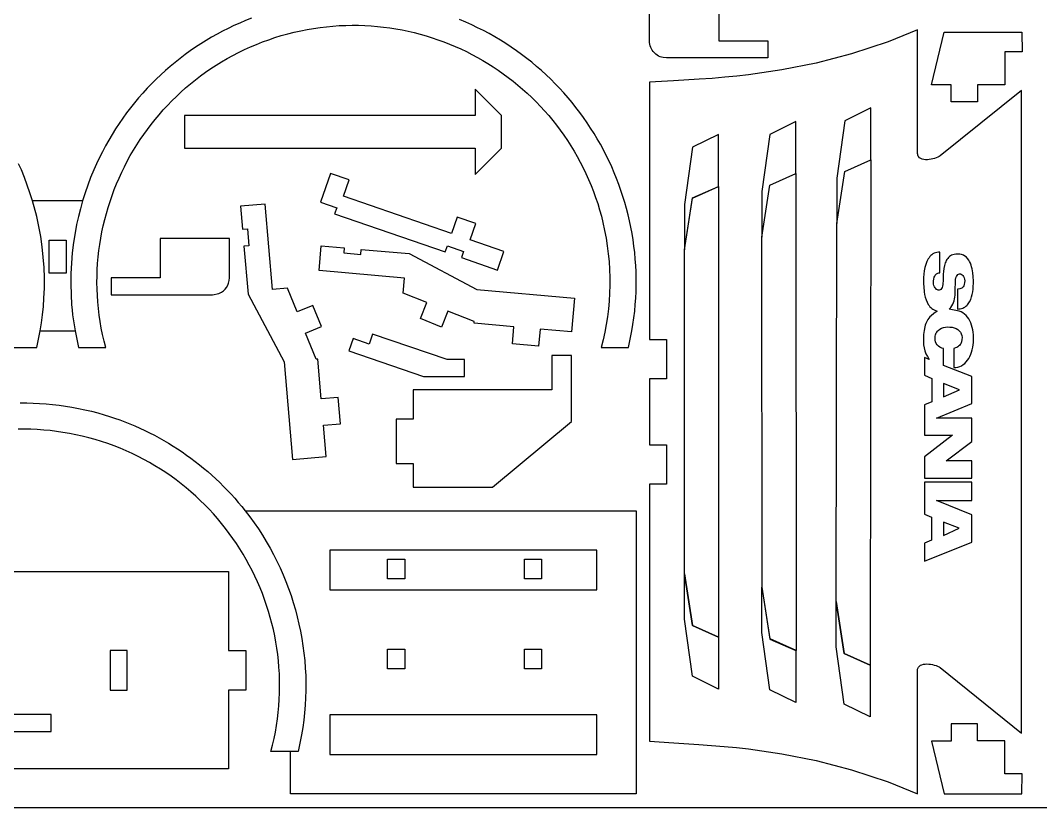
# Model space of a CAD drawing. Extents: x 169 to 749, y 15 to 895.
# Drawn here: x 302.8 to 458, y 15 to 134.7 of the extents above; entities that cross this region are included whole.
import ezdxf

# ---------------------------------------------------------------- set-up
doc = ezdxf.new("R2010")
doc.units = 0
doc.layers.get('0').update_dxf_attribs({"linetype": 'CONTINUOUS'})

msp = doc.modelspace()

# ---------------------------------------------------------------- linework, layer by layer
at = {"color": 4}
for p, q in [((398.452072, 131.58707), (398.452072, 137.55547)), ((409.008272, 137.55547), (409.008272, 131.58367)), ((337.911242, 135.037865), (337.020909, 134.681078)), ((334.401023, 133.494131), (333.545923, 133.060162)), ((335.265453, 133.909049), (334.401023, 133.494131)), ((336.138864, 134.304752), (335.265453, 133.909049)), ((337.020909, 134.681078), (336.138864, 134.304752)), ((346.408486, 133.320214), (347.388273, 133.487762)), ((347.388273, 133.487762), (348.36716, 133.62971)), ((348.36716, 133.62971), (349.344776, 133.746286)), ((349.344776, 133.746286), (350.320748, 133.837719)), ((350.320748, 133.837719), (351.294706, 133.904238)), ((351.294706, 133.904238), (352.266278, 133.946072)), ((352.266278, 133.946072), (353.23509, 133.963449)), ((353.23509, 133.963449), (354.200772, 133.956599)), ((354.200772, 133.956599), (355.162952, 133.925751)), ((355.162952, 133.925751), (356.121258, 133.871132)), ((356.121258, 133.871132), (357.075317, 133.792973)), ((357.075317, 133.792973), (358.024759, 133.691502)), ((358.024759, 133.691502), (358.969211, 133.566948)), ((358.969211, 133.566948), (359.908301, 133.419539)), ((370.515341, 134.427939), (369.591505, 134.814444)), ((371.426557, 134.021473), (370.515341, 134.427939)), ((372.324953, 133.595372), (371.426557, 134.021473)), ((373.210328, 133.149964), (372.324953, 133.595372)), ((331.865101, 132.135718), (331.040073, 131.645569)), ((332.7005, 132.607303), (331.865101, 132.135718)), ((333.545923, 133.060162), (332.7005, 132.607303)), ((340.549402, 131.767647), (341.504911, 132.087891)), ((341.504911, 132.087891), (342.47329, 132.384862)), ((342.47329, 132.384862), (343.4543, 132.658163)), ((343.4543, 132.658163), (344.447703, 132.907399)), ((344.447703, 132.907399), (345.428172, 133.126835)), ((345.428172, 133.126835), (346.408486, 133.320214)), ((359.908301, 133.419539), (360.841658, 133.249506)), ((360.841658, 133.249506), (361.76891, 133.057076)), ((361.76891, 133.057076), (362.689684, 132.842478)), ((362.689684, 132.842478), (363.60361, 132.605942)), ((363.60361, 132.605942), (364.510315, 132.347695)), ((364.510315, 132.347695), (365.409426, 132.067968)), ((365.409426, 132.067968), (366.300574, 131.766989)), ((374.082478, 132.685575), (373.210328, 133.149964)), ((374.941204, 132.202533), (374.082478, 132.685575)), ((375.786303, 131.701165), (374.941204, 132.202533)), ((439.238673, 133.24785), (434.746873, 131.46035)), ((439.238673, 114.44375), (439.238673, 133.24785)), ((441.374336, 124.913156), (443.304736, 132.912056)), ((443.304736, 132.912056), (455.116036, 132.911956)), ((455.116036, 132.911956), (455.130036, 129.912056)), ((329.422522, 130.610228), (328.630694, 130.065361)), ((330.225765, 131.137018), (329.422522, 130.610228)), ((331.040073, 131.645569), (330.225765, 131.137018)), ((336.860807, 130.261872), (337.762464, 130.671243)), ((337.762464, 130.671243), (338.67794, 131.058926)), ((338.67794, 131.058926), (339.606998, 131.424527)), ((339.606998, 131.424527), (340.549402, 131.767647)), ((366.300574, 131.766989), (367.183385, 131.444987)), ((367.183385, 131.444987), (368.057488, 131.10219)), ((368.057488, 131.10219), (368.92251, 130.738828)), ((368.92251, 130.738828), (369.778081, 130.355129)), ((369.778081, 130.355129), (370.623828, 129.951323)), ((376.617575, 131.181798), (375.786303, 131.701165)), ((377.434817, 130.644759), (376.617575, 131.181798)), ((378.237828, 130.090377), (377.434817, 130.644759)), ((398.47702, 131.322452), (398.452072, 131.58707)), ((398.517802, 131.0689), (398.47702, 131.322452)), ((398.576534, 130.825855), (398.517802, 131.0689)), ((398.655335, 130.592758), (398.576534, 130.825855)), ((398.756321, 130.36905), (398.655335, 130.592758)), ((398.881611, 130.154172), (398.756321, 130.36905)), ((409.008272, 131.58367), (416.450672, 131.58367)), ((416.450672, 131.58367), (416.450672, 128.98727)), ((434.746873, 131.46035), (429.189273, 129.61915)), ((327.082669, 128.92205), (326.327167, 128.323929)), ((327.850627, 129.502581), (327.082669, 128.92205)), ((328.630694, 130.065361), (327.850627, 129.502581)), ((333.397141, 128.415448), (334.241138, 128.907602)), ((334.241138, 128.907602), (335.099907, 129.379655)), ((335.099907, 129.379655), (335.973209, 129.83121)), ((335.973209, 129.83121), (336.860807, 130.261872)), ((370.623828, 129.951323), (371.459379, 129.527638)), ((371.459379, 129.527638), (372.284363, 129.084303)), ((372.284363, 129.084303), (373.098407, 128.621547)), ((379.026406, 129.518976), (378.237828, 130.090377)), ((379.800351, 128.930886), (379.026406, 129.518976)), ((380.559461, 128.326433), (379.800351, 128.930886)), ((399.033322, 129.947565), (398.881611, 130.154172)), ((399.213572, 129.74867), (399.033322, 129.947565)), ((399.432905, 129.549463), (399.213572, 129.74867)), ((399.648027, 129.392833), (399.432905, 129.549463)), ((399.862537, 129.272352), (399.648027, 129.392833)), ((400.080035, 129.181595), (399.862537, 129.272352)), ((400.304118, 129.114135), (400.080035, 129.181595)), ((400.538386, 129.063545), (400.304118, 129.114135)), ((401.051872, 128.98727), (400.538386, 129.063545)), ((416.450672, 128.98727), (401.051872, 128.98727)), ((429.189273, 129.61915), (423.824073, 128.21875)), ((455.130036, 129.912056), (452.514736, 129.899456)), ((452.514736, 129.899456), (452.538036, 124.897456)), ((325.584468, 127.708383), (324.854921, 127.075573)), ((326.327167, 128.323929), (325.584468, 127.708383)), ((330.956155, 126.822344), (331.754411, 127.372422)), ((331.754411, 127.372422), (332.568152, 127.903589)), ((332.568152, 127.903589), (333.397141, 128.415448)), ((373.098407, 128.621547), (373.90114, 128.139599)), ((373.90114, 128.139599), (374.69219, 127.638687)), ((374.69219, 127.638687), (375.471185, 127.119041)), ((381.303533, 127.705944), (380.559461, 128.326433)), ((382.032367, 127.069747), (381.303533, 127.705944)), ((423.824073, 128.21875), (418.610373, 127.18655)), ((323.436669, 125.758812), (322.748659, 125.075186)), ((324.138872, 126.425662), (323.436669, 125.758812)), ((324.854921, 127.075573), (324.138872, 126.425662)), ((329.407048, 125.667038), (330.173621, 126.25375)), ((330.173621, 126.25375), (330.956155, 126.822344)), ((375.471185, 127.119041), (376.237754, 126.58089)), ((376.237754, 126.58089), (376.991523, 126.024462)), ((376.991523, 126.024462), (377.732122, 125.449986)), ((382.745761, 126.418168), (382.032367, 127.069747)), ((383.443514, 125.751536), (382.745761, 126.418168)), ((384.125424, 125.070176), (383.443514, 125.751536)), ((406.043561, 125.744537), (402.134453, 125.49837)), ((408.002367, 125.88964), (406.043561, 125.744537)), ((409.92085, 126.053536), (408.002367, 125.88964)), ((411.766641, 126.239311), (409.92085, 126.053536)), ((413.507373, 126.45005), (411.766641, 126.239311)), ((418.610373, 127.18655), (413.507373, 126.45005)), ((322.07519, 124.374947), (321.416609, 123.658258)), ((322.748659, 125.075186), (322.07519, 124.374947)), ((327.20547, 123.802155), (327.922735, 124.440844)), ((327.922735, 124.440844), (328.656674, 125.062604)), ((328.656674, 125.062604), (329.407048, 125.667038)), ((375.959378, 120.262001), (371.959678, 124.261701)), ((371.959678, 124.261701), (371.959678, 120.262001)), ((377.732122, 125.449986), (378.459179, 124.857691)), ((378.459179, 124.857691), (379.172322, 124.247807)), ((379.172322, 124.247807), (379.871178, 123.620561)), ((384.79129, 124.374416), (384.125424, 125.070176)), ((385.44091, 123.664584), (384.79129, 124.374416)), ((398.452473, 125.29035), (398.452173, 86.19855)), ((402.134453, 125.49837), (398.452473, 125.29035)), ((444.374636, 124.910056), (441.374336, 124.913156)), ((444.370136, 122.309656), (444.374636, 124.910056)), ((448.373936, 124.901956), (448.369636, 122.301656)), ((452.538036, 124.897456), (448.373936, 124.901956)), ((320.773264, 122.925279), (320.145502, 122.176176)), ((321.416609, 123.658258), (320.773264, 122.925279)), ((325.821914, 122.475576), (326.505117, 123.146934)), ((326.505117, 123.146934), (327.20547, 123.802155)), ((379.871178, 123.620561), (380.555377, 122.976183)), ((380.555377, 122.976183), (381.224546, 122.314901)), ((386.074083, 122.941006), (385.44091, 123.664584)), ((386.690606, 122.20401), (386.074083, 122.941006)), ((455.069173, 124.05955), (442.682073, 114.09215)), ((455.068873, 26.33835), (455.069173, 124.05955)), ((319.53367, 121.411109), (318.938117, 120.630241)), ((320.145502, 122.176176), (319.53367, 121.411109)), ((323.87758, 120.36865), (324.507907, 121.086038)), ((324.507907, 121.086038), (325.156098, 121.788478)), ((325.156098, 121.788478), (325.821914, 122.475576)), ((381.224546, 122.314901), (381.878313, 121.636945)), ((381.878313, 121.636945), (382.516307, 120.942544)), ((387.29028, 121.453923), (386.690606, 122.20401)), ((387.872901, 120.691073), (387.29028, 121.453923)), ((448.369636, 122.301656), (444.370136, 122.309656)), ((318.359189, 119.833736), (317.797233, 119.021755)), ((318.938117, 120.630241), (318.359189, 119.833736)), ((322.671465, 118.890621), (323.265353, 119.636713)), ((323.265353, 119.636713), (323.87758, 120.36865)), ((371.959678, 120.262001), (327.763078, 120.262001)), ((327.763078, 120.262001), (327.763078, 115.262401)), ((375.959378, 115.262401), (375.959378, 120.262001)), ((382.516307, 120.942544), (383.138155, 120.231925)), ((383.138155, 120.231925), (383.743487, 119.505319)), ((383.743487, 119.505319), (384.331929, 118.762954)), ((388.43827, 119.915785), (387.872901, 120.691073)), ((388.986183, 119.128388), (388.43827, 119.915785)), ((317.252598, 118.194461), (316.72563, 117.352017)), ((317.797233, 119.021755), (317.252598, 118.194461)), ((321.539656, 117.357564), (322.096153, 118.130773)), ((322.096153, 118.130773), (322.671465, 118.890621)), ((384.331929, 118.762954), (384.903111, 118.005058)), ((384.903111, 118.005058), (385.456659, 117.231861)), ((389.516441, 118.329208), (388.986183, 119.128388)), ((390.02884, 117.518574), (389.516441, 118.329208)), ((316.216678, 116.494585), (315.726088, 115.622328)), ((316.72563, 117.352017), (316.216678, 116.494585)), ((320.484055, 115.772649), (321.002211, 116.57139)), ((321.002211, 116.57139), (321.539656, 117.357564)), ((385.456659, 117.231861), (385.992203, 116.443592)), ((385.992203, 116.443592), (386.509371, 115.64048)), ((390.523181, 116.696811), (390.02884, 117.518574)), ((390.99926, 115.864248), (390.523181, 116.696811)), ((315.726088, 115.622328), (315.254208, 114.735408)), ((319.506566, 114.139049), (319.985428, 114.961736)), ((319.985428, 114.961736), (320.484055, 115.772649)), ((327.763078, 115.262401), (371.959678, 115.262401)), ((371.959678, 115.262401), (371.959678, 111.262701)), ((371.959678, 111.262701), (375.959378, 115.262401)), ((386.509371, 115.64048), (387.00779, 114.822753)), ((387.00779, 114.822753), (387.48709, 113.99064)), ((391.456877, 115.021211), (390.99926, 115.864248)), ((391.895831, 114.168027), (391.456877, 115.021211)), ((314.801386, 113.833988), (314.367968, 112.918231)), ((315.254208, 114.735408), (314.801386, 113.833988)), ((318.60909, 112.459936), (319.047707, 113.304983)), ((319.047707, 113.304983), (319.506566, 114.139049)), ((387.48709, 113.99064), (387.946897, 113.14437)), ((392.315919, 113.305025), (391.895831, 114.168027)), ((392.716941, 112.43253), (392.315919, 113.305025)), ((428.171483, 111.735613), (432.128683, 113.499413)), ((432.128683, 113.499413), (432.018322, 36.707328)), ((439.262112, 114.313094), (439.238673, 114.44375)), ((439.298215, 114.194002), (439.262112, 114.313094)), ((439.346259, 114.086089), (439.298215, 114.194002)), ((439.40552, 113.988971), (439.346259, 114.086089)), ((439.5548, 113.825583), (439.40552, 113.988971)), ((439.740269, 113.700762), (439.5548, 113.825583)), ((439.956139, 113.611436), (439.740269, 113.700762)), ((440.196623, 113.554529), (439.956139, 113.611436)), ((440.455934, 113.526967), (440.196623, 113.554529)), ((440.728286, 113.525675), (440.455934, 113.526967)), ((441.00789, 113.547579), (440.728286, 113.525675)), ((441.288959, 113.589605), (441.00789, 113.547579)), ((441.565707, 113.648679), (441.288959, 113.589605)), ((441.832347, 113.721725), (441.565707, 113.648679)), ((442.08309, 113.80567), (441.832347, 113.721725)), ((442.31215, 113.897438), (442.08309, 113.80567)), ((442.51374, 113.993957), (442.31215, 113.897438)), ((442.682073, 114.09215), (442.51374, 113.993957)), ((302.930503, 111.988299), (302.51687, 112.918159)), ((303.411809, 110.809693), (302.930503, 111.988299)), ((313.954303, 111.988299), (313.473023, 110.809777)), ((314.367968, 112.918231), (313.954303, 111.988299)), ((318.190952, 111.604303), (318.60909, 112.459936)), ((387.946897, 113.14437), (388.38684, 112.284173)), ((388.38684, 112.284173), (388.806548, 111.410276)), ((393.098695, 111.55087), (392.716941, 112.43253)), ((426.971483, 103.842913), (428.171483, 111.735613)), ((303.839528, 109.653324), (303.411809, 110.809693)), ((313.473023, 110.809777), (313.045265, 109.653324)), ((317.417063, 109.862868), (317.79353, 110.738482)), ((317.79353, 110.738482), (318.190952, 111.604303)), ((349.949707, 111.424254), (348.452307, 107.075154)), ((352.786107, 110.447654), (349.949707, 111.424254)), ((351.939707, 107.989454), (352.786107, 110.447654)), ((388.806548, 111.410276), (389.205648, 110.522909)), ((389.205648, 110.522909), (389.583769, 109.6223)), ((393.460978, 110.660373), (393.098695, 111.55087)), ((393.803591, 109.761365), (393.460978, 110.660373)), ((416.755902, 109.65418), (420.713102, 111.41798)), ((420.713102, 111.41798), (420.760973, 38.90885)), ((304.239609, 108.489943), (303.839528, 109.653324)), ((313.045265, 109.653324), (312.645126, 108.489858)), ((316.727945, 108.083849), (317.061789, 108.977858)), ((317.061789, 108.977858), (317.417063, 109.862868)), ((389.583769, 109.6223), (389.940539, 108.708679)), ((389.940539, 108.708679), (390.275585, 107.782275)), ((394.126331, 108.854174), (393.803591, 109.761365)), ((394.428997, 107.939127), (394.126331, 108.854174)), ((404.986773, 107.69815), (408.943973, 109.46195)), ((408.943973, 109.46195), (408.943573, 40.93705)), ((415.555902, 101.76148), (416.755902, 109.65418)), ((304.638003, 107.290299), (304.239609, 108.489943)), ((312.246703, 107.290299), (304.638003, 107.290299)), ((312.645126, 108.489858), (312.246703, 107.290299)), ((316.125499, 106.270419), (316.415769, 107.181237)), ((316.415769, 107.181237), (316.727945, 108.083849)), ((348.452307, 107.075154), (350.910407, 106.228754)), ((368.373707, 102.330854), (351.939707, 107.989454)), ((390.275585, 107.782275), (390.588537, 106.843316)), ((394.711387, 107.01655), (394.428997, 107.939127)), ((403.786773, 99.80545), (404.986773, 107.69815)), ((315.857373, 105.351791), (316.125499, 106.270419)), ((339.99133, 106.778009), (336.24383, 106.449409)), ((336.24383, 106.449409), (336.55363, 102.963409)), ((341.12713, 93.799309), (339.99133, 106.778009)), ((350.910407, 106.228754), (350.584907, 105.283354)), ((390.588537, 106.843316), (390.879021, 105.892031)), ((390.879021, 105.892031), (391.146667, 104.928649)), ((394.9733, 106.086772), (394.711387, 107.01655)), ((395.214534, 105.150119), (394.9733, 106.086772)), ((315.388503, 103.49269), (315.611628, 104.425749)), ((315.611628, 104.425749), (315.857373, 105.351791)), ((350.584907, 105.283354), (367.397107, 99.494454)), ((369.220107, 104.789054), (368.373707, 102.330854)), ((372.056507, 103.812354), (369.220107, 104.789054)), ((391.146667, 104.928649), (391.391103, 103.953399)), ((395.434888, 104.206919), (395.214534, 105.150119)), ((395.634161, 103.257499), (395.434888, 104.206919)), ((315.011062, 101.607109), (315.188235, 102.553012)), ((315.188235, 102.553012), (315.388503, 103.49269)), ((336.55363, 102.963409), (337.31283, 103.030509)), ((337.31283, 103.030509), (337.53483, 100.440109)), ((371.210007, 101.354254), (372.056507, 103.812354)), ((391.391103, 103.953399), (391.649185, 102.783589)), ((391.649185, 102.783589), (391.870607, 101.605783)), ((395.81215, 102.302185), (395.634161, 103.257499)), ((426.861122, 46.363728), (426.971483, 103.842913)), ((314.857221, 100.655378), (315.011062, 101.607109)), ((334.590632, 101.538105), (324.034432, 101.538105)), ((324.034432, 101.538105), (324.034432, 95.566305)), ((334.590632, 95.569705), (334.590632, 101.538105)), ((376.332207, 99.590554), (371.210007, 101.354254)), ((391.870607, 101.605783), (392.05537, 100.421199)), ((395.968655, 101.341306), (395.81215, 102.302185)), ((396.103473, 100.375188), (395.968655, 101.341306)), ((415.603773, 48.56525), (415.555902, 101.76148)), ((314.620491, 98.736022), (314.726952, 99.698217)), ((314.726952, 99.698217), (314.857221, 100.655378)), ((337.53483, 100.440109), (336.78523, 100.374609)), ((336.78523, 100.374609), (337.42153, 93.102909)), ((348.216886, 96.671576), (348.545286, 100.419176)), ((348.545286, 100.419176), (352.031386, 100.109276)), ((352.031386, 100.109276), (351.964286, 99.350076)), ((351.964286, 99.350076), (354.554686, 99.128076)), ((354.554686, 99.128076), (354.620186, 99.877676)), ((354.620186, 99.877676), (361.891886, 99.241476)), ((367.397107, 99.494454), (367.722707, 100.439954)), ((367.722707, 100.439954), (370.180907, 99.593554)), ((370.180907, 99.593554), (369.855207, 98.648054)), ((375.355707, 96.754254), (376.332207, 99.590554)), ((392.05537, 100.421199), (392.203475, 99.231053)), ((396.216405, 99.404158), (396.103473, 100.375188)), ((396.307247, 98.428544), (396.216405, 99.404158)), ((403.786373, 50.59345), (403.786773, 99.80545)), ((314.479945, 96.798113), (314.538076, 97.769188)), ((314.538076, 97.769188), (314.620491, 98.736022)), ((361.891886, 99.241476), (372.220486, 93.771976)), ((369.855207, 98.648054), (375.355707, 96.754254)), ((392.203475, 99.231053), (392.314922, 98.036565)), ((392.314922, 98.036565), (392.389712, 96.83895)), ((396.375798, 97.448673), (396.307247, 98.428544)), ((314.446337, 95.823193), (314.479945, 96.798113)), ((361.195486, 95.535776), (348.216886, 96.671576)), ((392.389712, 96.83895), (392.427847, 95.639426)), ((396.421857, 96.464872), (396.375798, 97.448673)), ((396.445223, 95.477468), (396.421857, 96.464872)), ((314.437487, 94.844824), (314.446337, 95.823193)), ((314.453636, 93.863404), (314.437487, 94.844824)), ((324.034432, 95.566305), (316.592032, 95.566305)), ((316.592032, 95.566305), (316.592032, 92.969805)), ((334.324003, 94.426951), (334.453997, 94.76903)), ((334.453997, 94.76903), (334.542277, 95.148853)), ((334.542277, 95.148853), (334.590632, 95.569705)), ((361.007286, 93.229076), (361.195486, 95.535776)), ((392.427847, 95.639426), (392.429328, 94.439211)), ((396.445694, 94.486789), (396.445223, 95.477468)), ((314.49502, 92.879327), (314.453636, 93.863404)), ((331.990832, 92.969805), (332.985732, 93.167705)), ((332.985732, 93.167705), (333.35112, 93.370354)), ((333.35112, 93.370354), (333.665854, 93.594318)), ((333.665854, 93.594318), (333.93172, 93.842881)), ((333.93172, 93.842881), (334.150507, 94.11933)), ((334.150507, 94.11933), (334.324003, 94.426951)), ((337.42153, 93.102909), (342.89093, 82.774309)), ((343.43383, 93.987509), (341.12713, 93.799309)), ((344.86683, 90.410709), (343.43383, 93.987509)), ((364.583986, 91.796176), (361.007286, 93.229076)), ((372.220486, 93.771976), (387.056486, 92.473676)), ((392.394154, 93.239523), (392.322327, 92.041577)), ((392.429328, 94.439211), (392.394154, 93.239523)), ((396.377144, 92.496912), (396.423068, 93.493161)), ((396.423068, 93.493161), (396.445694, 94.486789)), ((314.561877, 91.892992), (314.49502, 92.879327)), ((314.654445, 90.904795), (314.561877, 91.892992)), ((316.592032, 92.969805), (331.990832, 92.969805)), ((363.617086, 89.382876), (364.583986, 91.796176)), ((387.056486, 92.473676), (386.609386, 87.364276)), ((392.322327, 92.041577), (392.213848, 90.846593)), ((396.307721, 91.498369), (396.377144, 92.496912)), ((314.772962, 89.915131), (314.654445, 90.904795)), ((347.28003, 91.377709), (344.86683, 90.410709)), ((348.57463, 88.147209), (347.28003, 91.377709)), ((367.814686, 90.501576), (366.847586, 88.088376)), ((371.794686, 88.906676), (367.814686, 90.501576)), ((392.213848, 90.846593), (392.068718, 89.655788)), ((396.09757, 89.495709), (396.214597, 90.497859)), ((396.214597, 90.497859), (396.307721, 91.498369)), ((314.917666, 88.924398), (314.772962, 89.915131)), ((315.088794, 87.932991), (314.917666, 88.924398)), ((366.847586, 88.088376), (363.617086, 89.382876)), ((371.782286, 88.661776), (371.794686, 88.906676)), ((377.845086, 88.131176), (371.782286, 88.661776)), ((391.886938, 88.470378), (391.668508, 87.291582)), ((392.068718, 89.655788), (391.886938, 88.470378)), ((395.791003, 87.487799), (395.956439, 88.492246)), ((395.956439, 88.492246), (396.09757, 89.495709)), ((305.284703, 84.958699), (305.791003, 87.487799)), ((305.791003, 87.487799), (311.093803, 87.487799)), ((311.093803, 87.487799), (311.600103, 84.958699)), ((315.286584, 86.941308), (315.088794, 87.932991)), ((315.511274, 85.949745), (315.286584, 86.941308)), ((346.16133, 87.180109), (348.57463, 88.147209)), ((347.75623, 83.200109), (346.16133, 87.180109)), ((356.358907, 87.022628), (355.836807, 85.504728)), ((367.713707, 83.142428), (356.358907, 87.022628)), ((377.618486, 85.541276), (377.845086, 88.131176)), ((381.829586, 87.782576), (381.602986, 85.192676)), ((386.609386, 87.364276), (381.829586, 87.782576)), ((391.668508, 87.291582), (391.413429, 86.120616)), ((395.284703, 84.958699), (395.791003, 87.487799)), ((315.763103, 84.958699), (315.511274, 85.949745)), ((353.378407, 86.350328), (352.727907, 84.459128)), ((355.836807, 85.504728), (353.378407, 86.350328)), ((381.602986, 85.192676), (377.618486, 85.541276)), ((391.413429, 86.120616), (391.121703, 84.958699)), ((398.452173, 86.19855), (401.051973, 86.19855)), ((401.051973, 86.19855), (401.051973, 80.19905)), ((301.121703, 84.958699), (305.284703, 84.958699)), ((311.600103, 84.958699), (315.763103, 84.958699)), ((352.727907, 84.459128), (364.112907, 80.543128)), ((391.121703, 84.958699), (395.284703, 84.958699)), ((342.89093, 82.774309), (344.18923, 67.938309)), ((348.00123, 83.212509), (347.75623, 83.200109)), ((348.53173, 77.149609), (348.00123, 83.212509)), ((370.313207, 83.143128), (367.713707, 83.142428)), ((370.313207, 80.543228), (370.313207, 83.143128)), ((386.602147, 83.738477), (383.602347, 83.738477)), ((383.602347, 83.738477), (383.602347, 78.539177)), ((386.602147, 73.739277), (386.602147, 83.738477)), ((364.112907, 80.543128), (370.313207, 80.543228)), ((401.051973, 80.19905), (398.452173, 80.19905)), ((398.452173, 80.19905), (398.452173, 70.19975)), ((383.602347, 78.539177), (362.537147, 78.539177)), ((362.537147, 78.539177), (362.537147, 74.089777)), ((302.76629, 76.547074), (303.744384, 76.546834)), ((303.744384, 76.546834), (304.724514, 76.524126)), ((304.724514, 76.524126), (305.706334, 76.478788)), ((305.706334, 76.478788), (306.689496, 76.410657)), ((306.689496, 76.410657), (307.673652, 76.31957)), ((307.673652, 76.31957), (308.658455, 76.205365)), ((308.658455, 76.205365), (309.643559, 76.067879)), ((309.643559, 76.067879), (310.628614, 75.906949)), ((351.12163, 77.376309), (348.53173, 77.149609)), ((351.47033, 73.391809), (351.12163, 77.376309)), ((310.628614, 75.906949), (311.613275, 75.722413)), ((311.613275, 75.722413), (312.597194, 75.514108)), ((312.597194, 75.514108), (313.580023, 75.281871)), ((313.580023, 75.281871), (314.561415, 75.025539)), ((314.561415, 75.025539), (315.541023, 74.74495)), ((315.541023, 74.74495), (316.335015, 74.499005)), ((316.335015, 74.499005), (317.122536, 74.238234)), ((317.122536, 74.238234), (317.903433, 73.962766)), ((317.903433, 73.962766), (318.677551, 73.672726)), ((318.677551, 73.672726), (319.444736, 73.368242)), ((319.444736, 73.368242), (320.204833, 73.049441)), ((320.204833, 73.049441), (320.957689, 72.71645)), ((348.88043, 73.165209), (351.47033, 73.391809)), ((349.29873, 68.385409), (348.88043, 73.165209)), ((362.537147, 74.089777), (359.937347, 74.089777)), ((359.937347, 74.089777), (359.937347, 67.317877)), ((374.569647, 63.739977), (386.602147, 73.739277)), ((303.416928, 72.55412), (302.451264, 72.547278)), ((304.385721, 72.536735), (303.416928, 72.55412)), ((305.357272, 72.494895), (304.385721, 72.536735)), ((306.33121, 72.428371), (305.357272, 72.494895)), ((307.307162, 72.336934), (306.33121, 72.428371)), ((308.284757, 72.220356), (307.307162, 72.336934)), ((309.263622, 72.078407), (308.284757, 72.220356)), ((310.243386, 71.910859), (309.263622, 72.078407)), ((311.223677, 71.717483), (310.243386, 71.910859)), ((312.204123, 71.49805), (311.223677, 71.717483)), ((313.197476, 71.248826), (312.204123, 71.49805)), ((320.957689, 72.71645), (321.703148, 72.369395)), ((321.703148, 72.369395), (322.441058, 72.008404)), ((322.441058, 72.008404), (323.171262, 71.633604)), ((323.171262, 71.633604), (323.893608, 71.245121)), ((314.178436, 70.975541), (313.197476, 71.248826)), ((315.146767, 70.678591), (314.178436, 70.975541)), ((316.102231, 70.358372), (315.146767, 70.678591)), ((317.04459, 70.01528), (316.102231, 70.358372)), ((317.973606, 69.649712), (317.04459, 70.01528)), ((323.893608, 71.245121), (324.60794, 70.843083)), ((324.60794, 70.843083), (325.314104, 70.427616)), ((325.314104, 70.427616), (326.011947, 69.998847)), ((326.011947, 69.998847), (326.701313, 69.556904)), ((398.452173, 70.19975), (401.051973, 70.19975)), ((401.051973, 70.19975), (401.051973, 64.20025)), ((318.889041, 69.262064), (317.973606, 69.649712)), ((319.790658, 68.852732), (318.889041, 69.262064)), ((320.678218, 68.422112), (319.790658, 68.852732)), ((321.551484, 67.970601), (320.678218, 68.422112)), ((326.701313, 69.556904), (327.382048, 69.101912)), ((327.382048, 69.101912), (328.053999, 68.634001)), ((328.053999, 68.634001), (328.71701, 68.153295)), ((344.18923, 67.938309), (349.29873, 68.385409)), ((322.410218, 67.498595), (321.551484, 67.970601)), ((323.254183, 67.006489), (322.410218, 67.498595)), ((324.08314, 66.494682), (323.254183, 67.006489)), ((328.71701, 68.153295), (329.370928, 67.659922)), ((329.370928, 67.659922), (330.015598, 67.15401)), ((330.015598, 67.15401), (330.650865, 66.635684)), ((359.937347, 67.317877), (362.537147, 67.317877)), ((362.537147, 67.317877), (362.537147, 63.739977)), ((324.896851, 65.963567), (324.08314, 66.494682)), ((325.695079, 65.413543), (324.896851, 65.963567)), ((326.477586, 64.845005), (325.695079, 65.413543)), ((330.650865, 66.635684), (331.276576, 66.105072)), ((331.276576, 66.105072), (331.892576, 65.562301)), ((331.892576, 65.562301), (332.498711, 65.007498)), ((327.244134, 64.258349), (326.477586, 64.845005)), ((327.994485, 63.653971), (327.244134, 64.258349)), ((328.728402, 63.032269), (327.994485, 63.653971)), ((332.498711, 65.007498), (333.094826, 64.44079)), ((333.094826, 64.44079), (333.680768, 63.862304)), ((333.680768, 63.862304), (334.256381, 63.272166)), ((362.537147, 63.739977), (374.569647, 63.739977)), ((398.452173, 64.20025), (398.452073, 25.10845)), ((401.051973, 64.20025), (398.452173, 64.20025)), ((329.445647, 62.393637), (328.728402, 63.032269)), ((330.145981, 61.738473), (329.445647, 62.393637)), ((334.256381, 63.272166), (334.821512, 62.670504)), ((334.821512, 62.670504), (335.376006, 62.057444)), ((330.829168, 61.067172), (330.145981, 61.738473)), ((331.494968, 60.380132), (330.829168, 61.067172)), ((335.376006, 62.057444), (335.919708, 61.433114)), ((335.919708, 61.433114), (336.452466, 60.79764)), ((336.452466, 60.79764), (336.974123, 60.15115)), ((332.143145, 59.677747), (331.494968, 60.380132)), ((332.773461, 58.960415), (332.143145, 59.677747)), ((336.974123, 60.15115), (396.445223, 60.15115)), ((396.445223, 60.15115), (396.445223, 17.15105)), ((333.385677, 58.228531), (332.773461, 58.960415)), ((333.979557, 57.482492), (333.385677, 58.228531)), ((334.554861, 56.722694), (333.979557, 57.482492)), ((335.111353, 55.949533), (334.554861, 56.722694)), ((335.648794, 55.163406), (335.111353, 55.949533)), ((336.166947, 54.364709), (335.648794, 55.163406)), ((336.665573, 53.553837), (336.166947, 54.364709)), ((337.144436, 52.731188), (336.665573, 53.553837)), ((337.603297, 51.897158), (337.144436, 52.731188)), ((338.041919, 51.052142), (337.603297, 51.897158)), ((272.463427, 50.907872), (334.458727, 50.907872)), ((334.458727, 50.907872), (334.458727, 38.908772)), ((338.460062, 50.196538), (338.041919, 51.052142)), ((338.857491, 49.33074), (338.460062, 50.196538)), ((404.986273, 42.70075), (403.786373, 50.59345)), ((339.233967, 48.455147), (338.857491, 49.33074)), ((339.589252, 47.570152), (339.233967, 48.455147)), ((416.803673, 40.67255), (415.603773, 48.56525)), ((339.923108, 46.676154), (339.589252, 47.570152)), ((340.235297, 45.773549), (339.923108, 46.676154)), ((340.525583, 44.862731), (340.235297, 45.773549)), ((428.061022, 38.471028), (426.861122, 46.363728)), ((340.793726, 43.944099), (340.525583, 44.862731)), ((341.039489, 43.018047), (340.793726, 43.944099)), ((341.262634, 42.084973), (341.039489, 43.018047)), ((341.462924, 41.145272), (341.262634, 42.084973)), ((408.943573, 40.93705), (404.986273, 42.70075)), ((341.640121, 40.199342), (341.462924, 41.145272)), ((420.760973, 38.90885), (416.803673, 40.67255)), ((334.458727, 38.908772), (337.058527, 38.908772)), ((337.058527, 38.908772), (337.058527, 32.909272)), ((341.793986, 39.247577), (341.640121, 40.199342)), ((341.924282, 38.290374), (341.793986, 39.247577)), ((342.030771, 37.32813), (341.924282, 38.290374)), ((342.113216, 36.36124), (342.030771, 37.32813)), ((432.018322, 36.707328), (428.061022, 38.471028)), ((342.171378, 35.390101), (342.113216, 36.36124)), ((439.238273, 35.95505), (439.25294, 36.075935)), ((439.238273, 17.15105), (439.238273, 35.95505)), ((439.25294, 36.075935), (439.280982, 36.187119)), ((439.280982, 36.187119), (439.374235, 36.38143)), ((439.374235, 36.38143), (439.51213, 36.540072)), ((439.51213, 36.540072), (439.688765, 36.665133)), ((439.688765, 36.665133), (439.898238, 36.758701)), ((439.898238, 36.758701), (440.134647, 36.822866)), ((440.134647, 36.822866), (440.392088, 36.859715)), ((440.392088, 36.859715), (440.664661, 36.871337)), ((440.664661, 36.871337), (440.946462, 36.859821)), ((440.946462, 36.859821), (441.231589, 36.827254)), ((441.231589, 36.827254), (441.51414, 36.775725)), ((441.51414, 36.775725), (441.788212, 36.707323)), ((441.788212, 36.707323), (442.047904, 36.624136)), ((442.047904, 36.624136), (442.287313, 36.528253)), ((442.287313, 36.528253), (442.500537, 36.421761)), ((442.500537, 36.421761), (442.681673, 36.30675)), ((442.681673, 36.30675), (455.068873, 26.33835)), ((342.20502, 34.41511), (342.171378, 35.390101)), ((342.213904, 33.436662), (342.20502, 34.41511)), ((337.058527, 32.909272), (334.458727, 32.909272)), ((334.458727, 32.909272), (334.458727, 20.910172)), ((342.197791, 32.455154), (342.213904, 33.436662)), ((342.089628, 30.484542), (342.156445, 31.470982)), ((342.156445, 31.470982), (342.197791, 32.455154)), ((341.878626, 28.506444), (341.997101, 29.496231)), ((341.997101, 29.496231), (342.089628, 30.484542)), ((341.733967, 27.515578), (341.878626, 28.506444)), ((341.365142, 25.532195), (341.562885, 26.52403)), ((341.562885, 26.52403), (341.733967, 27.515578)), ((448.369439, 27.76105), (444.370239, 27.75275)), ((444.370239, 27.75275), (444.374539, 25.15275)), ((448.373639, 25.16115), (448.369439, 27.76105)), ((341.140501, 24.540469), (341.365142, 25.532195)), ((398.452073, 25.10845), (402.169139, 24.878647)), ((402.169139, 24.878647), (405.995798, 24.6327)), ((444.374539, 25.15275), (441.374339, 25.14955)), ((441.374339, 25.14955), (443.304739, 17.15105)), ((452.537639, 25.16555), (448.373639, 25.16115)), ((452.514539, 20.16345), (452.537639, 25.16555)), ((340.888723, 23.54925), (341.140501, 24.540469)), ((343.874423, 23.54925), (340.888723, 23.54925)), ((343.874423, 17.15105), (343.874423, 23.54925)), ((405.995798, 24.6327), (407.913435, 24.492452)), ((407.913435, 24.492452), (409.81432, 24.334703)), ((409.81432, 24.334703), (411.683738, 24.154965)), ((411.683738, 24.154965), (413.506973, 23.94875)), ((413.506973, 23.94875), (418.609973, 23.21235)), ((418.609973, 23.21235), (423.823673, 22.18005)), ((423.823673, 22.18005), (429.188873, 20.77965)), ((334.458727, 20.910172), (272.463427, 20.910172)), ((429.188873, 20.77965), (434.746473, 18.93845)), ((434.746473, 18.93845), (439.238273, 17.15105)), ((455.129839, 20.15105), (452.514539, 20.16345)), ((455.115839, 17.15105), (455.129839, 20.15105)), ((396.445223, 17.15105), (343.874423, 17.15105)), ((443.304739, 17.15105), (455.115839, 17.15105))]:
    msp.add_line(p, q, dxfattribs=at)
at = {"color": 3}
for p, q in [((432.128683, 121.392913), (428.171383, 119.447213)), ((432.128683, 113.499413), (432.128683, 121.392913)), ((420.712702, 119.321155), (416.755402, 117.375455)), ((420.712702, 111.427655), (420.712702, 119.321155)), ((428.171383, 119.447213), (426.971483, 110.740113)), ((408.943573, 117.365124), (404.986273, 115.419424)), ((408.943573, 109.471624), (408.943573, 117.365124)), ((416.755402, 117.375455), (415.555502, 108.668355)), ((404.986273, 115.419424), (403.786373, 106.712324)), ((428.171383, 111.735713), (432.128683, 113.499413)), ((426.971483, 103.843013), (428.171383, 111.735713)), ((416.755402, 109.663955), (420.712702, 111.427655)), ((426.971483, 110.740113), (426.971483, 103.843013)), ((404.986273, 107.707924), (408.943573, 109.471624)), ((415.555502, 101.771255), (416.755402, 109.663955)), ((415.555502, 108.668355), (415.555502, 101.771255)), ((305.284703, 104.876999), (304.638003, 107.290299)), ((312.246703, 107.290299), (311.920987, 106.069494)), ((403.786373, 99.815224), (404.986273, 107.707924)), ((311.920987, 106.069494), (311.616628, 104.878511)), ((403.786373, 106.712324), (403.786373, 99.815224)), ((305.608836, 103.380242), (305.284703, 104.876999)), ((311.616628, 104.878511), (311.339081, 103.678247)), ((305.881268, 101.845458), (305.608836, 103.380242)), ((311.093803, 102.429599), (310.857187, 100.917453)), ((311.339081, 103.678247), (311.093803, 102.429599)), ((306.100999, 100.283726), (305.881268, 101.845458)), ((310.857187, 100.917453), (310.674454, 99.36888)), ((306.267028, 98.706124), (306.100999, 100.283726)), ((310.674454, 99.36888), (310.545968, 97.795492)), ((441.967389, 99.381983), (441.769591, 99.302071)), ((442.179711, 99.440588), (441.967389, 99.381983)), ((442.407019, 99.476654), (442.179711, 99.440588)), ((442.649773, 99.48895), (442.407019, 99.476654)), ((442.649773, 96.33315), (442.649773, 99.48895)), ((306.378353, 97.123731), (306.267028, 98.706124)), ((310.545968, 97.795492), (310.47209, 96.208899)), ((440.654767, 98.043596), (440.489033, 97.602156)), ((440.752966, 98.249605), (440.654767, 98.043596)), ((440.862001, 98.444164), (440.752966, 98.249605)), ((440.982334, 98.62604), (440.862001, 98.444164)), ((441.114425, 98.794003), (440.982334, 98.62604)), ((441.258735, 98.94682), (441.114425, 98.794003)), ((441.415725, 99.083258), (441.258735, 98.94682)), ((441.585857, 99.202086), (441.415725, 99.083258)), ((441.769591, 99.302071), (441.585857, 99.202086)), ((443.44517, 97.823546), (443.32625, 97.417878)), ((443.520282, 98.014662), (443.44517, 97.823546)), ((443.607059, 98.196146), (443.520282, 98.014662)), ((443.706425, 98.366632), (443.607059, 98.196146)), ((443.819303, 98.524755), (443.706425, 98.366632)), ((443.946617, 98.66915), (443.819303, 98.524755)), ((444.089289, 98.798451), (443.946617, 98.66915)), ((444.248244, 98.911294), (444.089289, 98.798451)), ((444.424405, 99.006314), (444.248244, 98.911294)), ((444.618695, 99.082144), (444.424405, 99.006314)), ((444.832037, 99.137421), (444.618695, 99.082144)), ((445.065356, 99.170778), (444.832037, 99.137421)), ((445.319573, 99.18085), (445.065356, 99.170778)), ((445.648071, 99.156667), (445.319573, 99.18085)), ((445.945116, 99.091649), (445.648071, 99.156667)), ((446.212298, 98.989162), (445.945116, 99.091649)), ((446.451212, 98.852572), (446.212298, 98.989162)), ((446.66345, 98.685245), (446.451212, 98.852572)), ((446.850605, 98.490546), (446.66345, 98.685245)), ((447.014269, 98.271843), (446.850605, 98.490546)), ((447.156036, 98.0325), (447.014269, 98.271843)), ((447.277497, 97.775884), (447.156036, 98.0325)), ((447.380246, 97.50536), (447.277497, 97.775884)), ((306.433975, 95.547627), (306.378353, 97.123731)), ((310.47209, 96.208899), (310.453183, 94.620712)), ((440.267313, 96.636085), (440.20395, 96.131167)), ((440.361111, 97.1297), (440.267313, 96.636085)), ((440.489033, 97.602156), (440.361111, 97.1297)), ((442.104936, 96.155987), (442.218461, 96.225022)), ((442.218461, 96.225022), (442.346469, 96.276027)), ((442.346469, 96.276027), (442.48992, 96.311303)), ((442.48992, 96.311303), (442.649773, 96.33315)), ((443.187766, 96.551022), (443.153428, 96.111677)), ((443.242911, 96.990062), (443.187766, 96.551022)), ((443.32625, 97.417878), (443.242911, 96.990062)), ((447.465875, 97.224294), (447.380246, 97.50536)), ((447.535978, 96.936053), (447.465875, 97.224294)), ((447.635973, 96.351507), (447.535978, 96.936053)), ((447.692973, 95.77865), (447.635973, 96.351507)), ((306.432891, 93.98889), (306.433975, 95.547627)), ((440.167335, 95.624802), (440.153778, 95.126847)), ((440.153778, 95.126847), (440.159592, 94.647158)), ((440.20395, 96.131167), (440.167335, 95.624802)), ((441.655057, 94.848963), (441.659721, 95.100643)), ((441.681029, 94.616547), (441.655057, 94.848963)), ((441.659721, 95.100643), (441.6989, 95.369526)), ((441.6989, 95.369526), (441.776473, 95.65355)), ((441.776473, 95.65355), (441.841663, 95.817705)), ((441.841663, 95.817705), (441.917497, 95.95463)), ((441.917497, 95.95463), (442.004934, 96.066624)), ((442.004934, 96.066624), (442.104936, 96.155987)), ((443.117625, 95.275764), (443.076405, 94.569697)), ((443.153428, 96.111677), (443.117625, 95.275764)), ((444.984314, 94.065161), (444.990969, 94.674417)), ((444.990969, 94.674417), (445.031273, 95.30425)), ((445.031273, 95.30425), (445.076094, 95.561788)), ((445.076094, 95.561788), (445.148715, 95.772066)), ((445.148715, 95.772066), (445.244235, 95.936516)), ((445.244235, 95.936516), (445.357754, 96.056567)), ((445.357754, 96.056567), (445.484373, 96.13365)), ((445.484373, 96.13365), (445.619191, 96.169194)), ((445.619191, 96.169194), (445.757308, 96.16463)), ((445.757308, 96.16463), (445.893823, 96.121387)), ((445.893823, 96.121387), (446.023837, 96.040897)), ((446.023837, 96.040897), (446.142449, 95.924589)), ((446.142449, 95.924589), (446.244759, 95.773893)), ((446.244759, 95.773893), (446.325867, 95.590239)), ((446.325867, 95.590239), (446.380873, 95.375058)), ((446.392976, 94.855833), (446.340273, 94.55465)), ((446.380873, 95.375058), (446.404876, 95.129779)), ((446.404876, 95.129779), (446.392976, 94.855833)), ((447.724608, 95.071852), (447.692973, 95.77865)), ((447.711339, 94.278587), (447.725114, 94.682547)), ((447.725114, 94.682547), (447.724608, 95.071852)), ((306.374103, 92.458599), (306.432891, 93.98889)), ((310.453183, 94.620712), (310.489607, 93.042543)), ((440.159592, 94.647158), (440.181088, 94.195591)), ((440.181088, 94.195591), (440.256373, 93.41625)), ((440.256373, 93.41625), (440.319184, 93.019451)), ((441.733761, 94.405458), (441.681029, 94.616547)), ((441.809372, 94.217758), (441.733761, 94.405458)), ((441.903986, 94.05551), (441.809372, 94.217758)), ((442.013723, 93.920775), (441.903986, 94.05551)), ((442.134706, 93.815616), (442.013723, 93.920775)), ((442.263055, 93.742095), (442.134706, 93.815616)), ((442.394893, 93.702274), (442.263055, 93.742095)), ((442.526342, 93.698216), (442.394893, 93.702274)), ((442.653523, 93.731982), (442.526342, 93.698216)), ((442.772557, 93.805635), (442.653523, 93.731982)), ((442.879566, 93.921237), (442.772557, 93.805635)), ((442.970673, 94.08085), (442.879566, 93.921237)), ((443.035297, 94.29266), (442.970673, 94.08085)), ((443.076405, 94.569697), (443.035297, 94.29266)), ((444.958298, 92.906987), (444.982895, 93.476134)), ((444.982895, 93.476134), (444.984314, 94.065161)), ((445.666806, 93.905623), (445.319573, 93.86865)), ((445.319573, 93.86865), (445.319673, 90.82225)), ((445.822011, 93.944878), (445.666806, 93.905623)), ((445.962486, 94.004837), (445.822011, 93.944878)), ((446.086391, 94.090649), (445.962486, 94.004837)), ((446.191884, 94.207458), (446.086391, 94.090649)), ((446.277125, 94.36041), (446.191884, 94.207458)), ((446.340273, 94.55465), (446.277125, 94.36041)), ((447.553761, 93.048405), (447.628718, 93.454555)), ((447.628718, 93.454555), (447.680225, 93.866936)), ((447.680225, 93.866936), (447.711339, 94.278587)), ((306.275596, 91.187994), (306.374103, 92.458599)), ((310.489607, 93.042543), (310.581727, 91.486001)), ((440.319184, 93.019451), (440.407223, 92.62065)), ((440.407223, 92.62065), (440.5256, 92.228693)), ((440.5256, 92.228693), (440.679423, 91.852425)), ((440.679423, 91.852425), (440.873803, 91.500691)), ((444.461312, 91.315353), (444.608944, 91.568816)), ((444.608944, 91.568816), (444.72592, 91.826945)), ((444.72592, 91.826945), (444.815792, 92.089783)), ((444.815792, 92.089783), (444.882111, 92.357374)), ((444.882111, 92.357374), (444.928429, 92.629761)), ((444.928429, 92.629761), (444.958298, 92.906987)), ((446.844325, 91.484526), (446.958316, 91.62537)), ((446.958316, 91.62537), (447.157631, 91.93697)), ((447.157631, 91.93697), (447.321274, 92.282651)), ((447.321274, 92.282651), (447.452298, 92.65545)), ((447.452298, 92.65545), (447.553761, 93.048405)), ((306.138728, 89.960861), (306.275596, 91.187994)), ((310.581727, 91.486001), (310.648785, 90.719469)), ((310.648785, 90.719469), (310.729903, 89.962699)), ((440.873803, 91.500691), (440.987798, 91.336789)), ((440.987798, 91.336789), (441.113848, 91.182337)), ((441.113848, 91.182337), (441.252592, 91.038442)), ((441.252592, 91.038442), (441.404669, 90.906209)), ((441.709016, 90.154756), (441.29969, 89.803866)), ((441.404669, 90.906209), (441.570716, 90.786743)), ((441.570716, 90.786743), (441.751373, 90.68115)), ((442.197873, 90.50045), (441.709016, 90.154756)), ((441.751373, 90.68115), (442.197873, 90.50045)), ((444.059873, 90.82225), (444.279472, 91.066512)), ((445.556373, 90.49655), (444.059873, 90.82225)), ((444.279472, 91.066512), (444.461312, 91.315353)), ((445.319673, 90.82225), (445.537995, 90.831587)), ((445.537995, 90.831587), (445.743197, 90.859016)), ((445.856311, 90.382796), (445.556373, 90.49655)), ((445.743197, 90.859016), (445.93566, 90.903669)), ((446.133638, 90.232109), (445.856311, 90.382796)), ((445.93566, 90.903669), (446.115767, 90.964673)), ((446.115767, 90.964673), (446.283899, 91.04116)), ((446.388518, 90.047194), (446.133638, 90.232109)), ((446.283899, 91.04116), (446.440439, 91.13226)), ((446.621112, 89.830751), (446.388518, 90.047194)), ((446.440439, 91.13226), (446.585769, 91.2371)), ((446.585769, 91.2371), (446.72027, 91.354812)), ((446.72027, 91.354812), (446.844325, 91.484526)), ((305.791003, 87.487799), (305.973771, 88.739897)), ((305.973771, 88.739897), (306.138728, 89.960861)), ((310.729903, 89.962699), (311.093803, 87.487799)), ((440.486595, 88.603276), (440.403404, 88.366284)), ((440.583437, 88.827295), (440.486595, 88.603276)), ((440.694711, 89.0398), (440.583437, 88.827295)), ((440.821194, 89.24225), (440.694711, 89.0398)), ((440.963666, 89.436105), (440.821194, 89.24225)), ((441.122905, 89.622824), (440.963666, 89.436105)), ((441.29969, 89.803866), (441.122905, 89.622824)), ((446.831582, 89.585485), (446.621112, 89.830751)), ((447.020091, 89.314097), (446.831582, 89.585485)), ((447.186801, 89.01929), (447.020091, 89.314097)), ((447.331875, 88.703767), (447.186801, 89.01929)), ((447.455474, 88.37023), (447.331875, 88.703767)), ((440.164973, 86.93565), (440.137058, 86.373658)), ((440.227957, 87.562875), (440.164973, 86.93565)), ((440.333087, 88.114859), (440.227957, 87.562875)), ((440.403404, 88.366284), (440.333087, 88.114859)), ((441.969579, 86.888304), (442.023639, 87.04662)), ((442.023639, 87.04662), (442.091972, 87.193166)), ((442.091972, 87.193166), (442.173599, 87.328106)), ((442.173599, 87.328106), (442.267541, 87.451607)), ((442.267541, 87.451607), (442.372818, 87.563836)), ((442.372818, 87.563836), (442.613458, 87.755141)), ((442.613458, 87.755141), (442.887682, 87.90335)), ((442.887682, 87.90335), (443.187655, 88.009793)), ((443.187655, 88.009793), (443.505539, 88.075799)), ((443.505539, 88.075799), (443.833498, 88.1027)), ((443.833498, 88.1027), (444.163696, 88.091824)), ((444.163696, 88.091824), (444.488295, 88.044501)), ((444.488295, 88.044501), (444.799459, 87.962061)), ((444.799459, 87.962061), (445.089351, 87.845834)), ((445.089351, 87.845834), (445.350136, 87.69715)), ((445.350136, 87.69715), (445.573975, 87.517338)), ((445.573975, 87.517338), (445.753033, 87.307728)), ((445.753033, 87.307728), (445.82332, 87.192164)), ((445.82332, 87.192164), (445.879473, 87.06965)), ((445.879473, 87.06965), (445.960268, 86.792495)), ((447.557761, 88.021383), (447.455474, 88.37023)), ((447.638897, 87.659927), (447.557761, 88.021383)), ((447.699046, 87.288565), (447.638897, 87.659927)), ((447.73837, 86.91), (447.699046, 87.288565)), ((447.757031, 86.526935), (447.73837, 86.91)), ((440.137058, 86.373658), (440.134836, 85.856323)), ((440.134836, 85.856323), (440.164601, 85.373842)), ((440.164601, 85.373842), (440.232648, 84.916412)), ((441.894764, 86.394911), (441.930773, 86.71805)), ((441.904767, 86.100436), (441.894764, 86.394911)), ((441.960529, 85.833858), (441.904767, 86.100436)), ((441.930773, 86.71805), (441.969579, 86.888304)), ((442.061798, 85.594412), (441.960529, 85.833858)), ((442.20832, 85.381334), (442.061798, 85.594412)), ((442.399842, 85.193858), (442.20832, 85.381334)), ((445.715177, 85.413022), (445.611498, 85.28405)), ((445.801571, 85.551877), (445.715177, 85.413022)), ((445.871429, 85.69873), (445.801571, 85.551877)), ((445.925498, 85.8517), (445.871429, 85.69873)), ((445.989266, 86.168455), (445.925498, 85.8517)), ((445.960268, 86.792495), (445.998861, 86.487075)), ((445.998861, 86.487075), (445.989266, 86.168455)), ((447.628285, 85.00372), (447.690655, 85.377761)), ((447.690655, 85.377761), (447.733011, 85.758112)), ((447.733011, 85.758112), (447.75519, 86.142071)), ((447.75519, 86.142071), (447.757031, 86.526935)), ((440.232648, 84.916412), (440.345274, 84.474231)), ((440.345274, 84.474231), (440.508773, 84.037495)), ((440.508773, 84.037495), (440.729441, 83.596403)), ((442.636111, 85.031218), (442.399842, 85.193858)), ((442.916873, 84.89265), (442.636111, 85.031218)), ((443.197473, 84.81165), (442.916873, 84.89265)), ((443.197473, 82.25805), (443.197473, 84.81165)), ((445.008973, 84.90465), (444.744473, 84.83895)), ((444.744473, 84.83895), (444.744473, 81.94315)), ((445.189273, 84.97526), (445.008973, 84.90465)), ((445.349294, 85.063286), (445.189273, 84.97526)), ((445.489787, 85.166844), (445.349294, 85.063286)), ((445.611498, 85.28405), (445.489787, 85.166844)), ((447.181908, 83.624706), (447.322712, 83.946481)), ((447.322712, 83.946481), (447.444152, 84.285377)), ((447.444152, 84.285377), (447.546063, 84.638691)), ((447.546063, 84.638691), (447.628285, 85.00372)), ((441.013573, 83.14115), (440.281073, 83.43555)), ((440.281073, 83.43555), (440.281073, 80.74515)), ((440.729441, 83.596403), (441.013573, 83.14115)), ((447.475973, 80.54665), (443.197473, 82.25805)), ((445.939499, 82.204928), (446.193087, 82.367226)), ((446.193087, 82.367226), (446.428284, 82.56286)), ((446.428284, 82.56286), (446.644926, 82.789128)), ((446.644926, 82.789128), (446.842853, 83.043327)), ((446.842853, 83.043327), (447.021901, 83.322753)), ((447.021901, 83.322753), (447.181908, 83.624706)), ((440.281073, 80.74515), (441.403773, 80.25225)), ((444.744473, 81.94315), (445.070006, 81.945077)), ((445.070006, 81.945077), (445.377796, 81.991151)), ((445.377796, 81.991151), (445.667681, 82.078669)), ((445.667681, 82.078669), (445.939499, 82.204928)), ((441.403773, 80.25225), (441.403773, 76.71975)), ((443.183673, 79.51285), (443.183673, 77.45915)), ((445.641373, 78.55445), (443.183673, 79.51285)), ((447.475973, 76.45965), (447.475973, 80.54665)), ((443.183673, 77.45915), (445.641373, 78.55445)), ((441.403773, 76.71975), (440.294873, 76.24735)), ((440.294873, 76.24735), (440.294873, 71.63325)), ((442.136173, 74.24145), (447.475973, 76.45965)), ((447.482873, 74.24145), (442.136173, 74.24145)), ((447.482873, 70.70905), (447.482873, 74.24145)), ((444.559673, 71.63325), (440.281073, 68.35425)), ((440.294873, 71.63325), (444.559673, 71.63325)), ((443.608073, 67.76535), (447.482873, 70.70905)), ((440.281073, 68.35425), (440.281073, 65.08865)), ((447.475973, 67.76535), (443.608073, 67.76535)), ((447.475973, 65.08865), (447.475973, 67.76535)), ((440.281073, 65.08865), (447.475973, 65.08865)), ((447.482873, 64.49995), (440.281073, 64.49995)), ((440.281073, 64.49995), (440.281073, 59.62575)), ((447.482873, 61.71375), (447.482873, 64.49995)), ((442.115673, 61.72055), (447.482873, 61.71375)), ((447.475973, 59.55045), (442.115673, 61.72055)), ((336.974123, 60.15115), (337.670054, 59.247025)), ((337.670054, 59.247025), (338.339942, 58.326133)), ((440.281073, 59.62575), (441.376373, 59.18755)), ((441.376373, 59.18755), (441.376373, 55.70985)), ((447.475973, 55.40875), (447.475973, 59.55045)), ((338.339942, 58.326133), (338.983633, 57.389115)), ((443.183673, 58.44145), (443.197473, 56.40825)), ((445.566073, 57.48995), (443.183673, 58.44145)), ((443.197473, 56.40825), (445.566073, 57.48995)), ((338.983633, 57.389115), (339.600971, 56.43661)), ((339.600971, 56.43661), (340.191803, 55.46926)), ((340.191803, 55.46926), (340.755971, 54.487703)), ((340.755971, 54.487703), (341.293323, 53.492581)), ((441.376373, 55.70985), (440.281073, 55.21015)), ((440.281073, 52.49245), (447.475973, 55.40875)), ((440.281073, 55.21015), (440.281073, 52.49245)), ((341.293323, 53.492581), (341.803702, 52.484533)), ((349.874423, 54.15115), (349.874423, 48.15115)), ((390.445223, 54.15115), (349.874423, 54.15115)), ((390.445223, 48.15115), (390.445223, 54.15115)), ((341.803702, 52.484533), (342.286953, 51.4642)), ((342.286953, 51.4642), (342.742922, 50.432222)), ((342.742922, 50.432222), (343.171454, 49.389239)), ((403.786373, 43.69635), (403.786373, 50.59345)), ((403.786373, 50.59345), (404.986273, 42.70075)), ((343.171454, 49.389239), (343.572393, 48.335892)), ((343.572393, 48.335892), (343.945584, 47.27282)), ((349.874423, 48.15115), (390.445223, 48.15115)), ((415.555502, 41.65238), (415.555502, 48.54948)), ((415.555502, 48.54948), (416.755402, 40.65678)), ((343.945584, 47.27282), (344.290873, 46.200665)), ((344.290873, 46.200665), (344.608105, 45.120065)), ((344.608105, 45.120065), (344.897123, 44.031662)), ((426.861122, 39.466628), (426.861122, 46.363728)), ((426.861122, 46.363728), (428.061022, 38.471028)), ((344.897123, 44.031662), (345.157775, 42.936096)), ((404.986273, 34.98925), (403.786373, 43.69635)), ((345.157775, 42.936096), (345.389903, 41.834007)), ((404.986273, 42.70075), (408.943573, 40.93705)), ((345.389903, 41.834007), (345.593355, 40.726034)), ((345.593355, 40.726034), (345.767973, 39.612819)), ((408.943573, 40.93705), (408.943573, 33.04355)), ((416.755402, 32.94528), (415.555502, 41.65238)), ((416.755402, 40.65678), (420.712702, 38.89308)), ((345.767973, 39.612819), (345.913604, 38.495001)), ((420.712702, 38.89308), (420.712702, 30.99958)), ((428.061022, 30.759528), (426.861122, 39.466628)), ((345.913604, 38.495001), (346.030092, 37.373221)), ((346.030092, 37.373221), (346.117283, 36.24812)), ((428.061022, 38.471028), (432.018322, 36.707328)), ((346.117283, 36.24812), (346.17502, 35.120336)), ((432.018322, 36.707328), (432.018322, 28.813828)), ((346.17502, 35.120336), (346.20315, 33.990511)), ((408.943573, 33.04355), (404.986273, 34.98925)), ((346.201518, 32.859284), (346.169967, 31.727297)), ((346.20315, 33.990511), (346.201518, 32.859284)), ((420.712702, 30.99958), (416.755402, 32.94528)), ((346.169967, 31.727297), (346.108344, 30.595188)), ((346.108344, 30.595188), (346.016493, 29.463599)), ((432.018322, 28.813828), (428.061022, 30.759528)), ((345.894259, 28.333169), (345.741488, 27.20454)), ((346.016493, 29.463599), (345.894259, 28.333169)), ((390.445223, 29.11605), (349.874423, 29.11605)), ((349.874423, 29.11605), (349.874423, 23.11605)), ((390.445223, 23.11605), (390.445223, 29.11605)), ((345.741488, 27.20454), (345.558023, 26.07835)), ((345.558023, 26.07835), (345.051723, 23.54925)), ((345.051723, 23.54925), (343.874423, 23.54925)), ((349.874423, 23.11605), (390.445223, 23.11605))]:
    msp.add_line(p, q, dxfattribs=at)
at = {"color": 7}
for p, q in [((307.142403, 96.300399), (307.142403, 101.300399)), ((307.142403, 101.300399), (309.742403, 101.300399)), ((309.742403, 101.300399), (309.742403, 96.300399)), ((309.742403, 96.300399), (307.142403, 96.300399)), ((358.645223, 49.81615), (358.645223, 52.81615)), ((358.645223, 52.81615), (361.245223, 52.81615)), ((361.245223, 52.81615), (361.245223, 49.81615)), ((379.445223, 52.81615), (382.045223, 52.81615)), ((379.445223, 49.81615), (379.445223, 52.81615)), ((382.045223, 52.81615), (382.045223, 49.81615)), ((361.245223, 49.81615), (358.645223, 49.81615)), ((382.045223, 49.81615), (379.445223, 49.81615)), ((403.786373, 50.59345), (404.986273, 42.70075)), ((319.034927, 38.908772), (316.435127, 38.908772)), ((316.435127, 38.908772), (316.435127, 32.909272)), ((319.034927, 32.909272), (319.034927, 38.908772)), ((358.645223, 39.11605), (361.245223, 39.11605)), ((358.645223, 36.11605), (358.645223, 39.11605)), ((361.245223, 39.11605), (361.245223, 36.11605)), ((379.445223, 39.11605), (382.045223, 39.11605)), ((379.445223, 36.11605), (379.445223, 39.11605)), ((382.045223, 39.11605), (382.045223, 36.11605)), ((361.245223, 36.11605), (358.645223, 36.11605)), ((382.045223, 36.11605), (379.445223, 36.11605)), ((316.435127, 32.909272), (319.034927, 32.909272)), ((307.461127, 29.210272), (299.461127, 29.210272)), ((307.461127, 26.610272), (307.461127, 29.210272)), ((299.461127, 26.610272), (307.461127, 26.610272))]:
    msp.add_line(p, q, dxfattribs=at)
at = {"color": 0}
msp.add_line((168.703243, 15.036023), (748.703243, 15.036023), dxfattribs=at)

doc.saveas('drawing.dxf')
